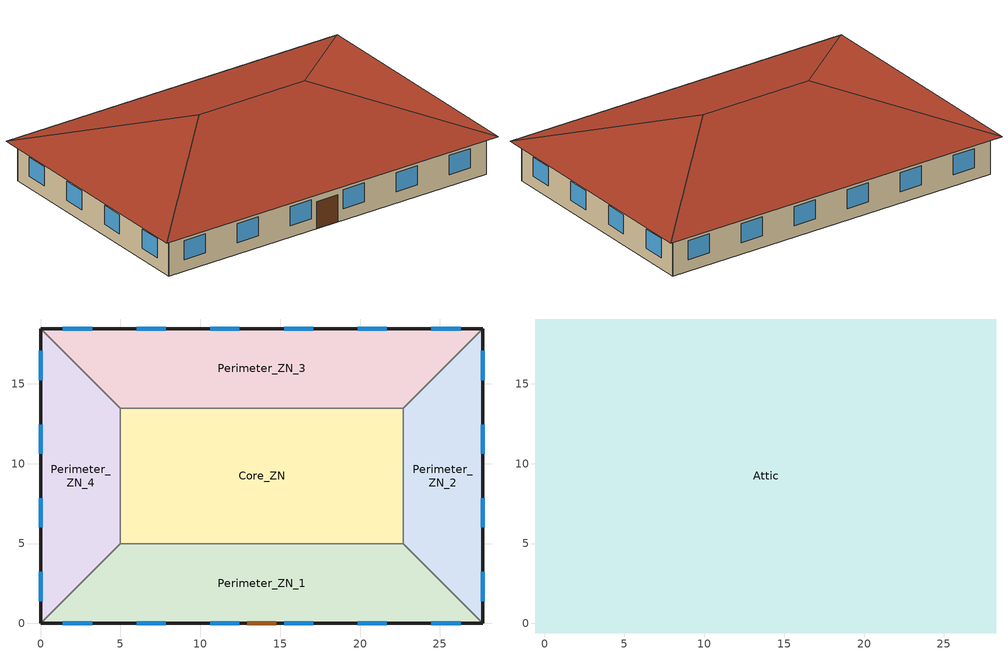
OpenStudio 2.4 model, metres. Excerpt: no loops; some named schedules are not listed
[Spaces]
Perimeter_ZN_1
 floor ground: 22.69,5 27.69,0 0,0 5,5 z0
 wall outside: 0,0 27.69,0 z0:3.05
 wall to Perimeter_ZN_4: 5,5 0,0 z0:3.05
 wall to Core_ZN: 22.69,5 5,5 z0:3.05
 wall to Perimeter_ZN_2: 27.69,0 22.69,5 z0:3.05
 window: 1.39,0 3.22,0 / 19.85,0 21.68,0 / 15.24,0 17.07,0 / 6.01,0 7.84,0 / 10.62,0 12.45,0 / 24.47,0 26.3,0 z0.9:2.42
 door: 12.93,0 14.76,0 z0:2.13
Perimeter_ZN_2
 floor ground: 27.69,18.46 27.69,0 22.69,5 22.69,13.46 z0
 wall outside: 27.69,0 27.69,18.46 z0:3.05
 wall to Perimeter_ZN_3: 27.69,18.46 22.69,13.46 z0:3.05
 wall to Core_ZN: 22.69,13.46 22.69,5 z0:3.05
 window: 27.69,1.39 27.69,3.22 / 27.69,10.62 27.69,12.45 / 27.69,15.24 27.69,17.07 / 27.69,6.01 27.69,7.84 z0.9:2.42
Perimeter_ZN_3
 floor ground: 27.69,18.46 22.69,13.46 5,13.46 0,18.46 z0
 wall outside: 27.69,18.46 0,18.46 z0:3.05
 wall to Core_ZN: 5,13.46 22.69,13.46 z0:3.05
 wall to Perimeter_ZN_4: 0,18.46 5,13.46 z0:3.05
 window: 21.68,18.46 19.85,18.46 / 7.84,18.46 6.01,18.46 / 17.07,18.46 15.24,18.46 / 12.45,18.46 10.62,18.46 / 26.3,18.46 24.47,18.46 / 3.22,18.46 1.39,18.46 z0.9:2.42
Perimeter_ZN_4
 floor ground: 0,18.46 5,13.46 5,5 0,0 z0
 wall outside: 0,18.46 0,0 z0:3.05
 wall to Core_ZN: 5,5 5,13.46 z0:3.05
 window: 0,3.22 0,1.39 / 0,12.45 0,10.62 / 0,7.84 0,6.01 / 0,17.07 0,15.24 z0.9:2.42
Core_ZN
 floor ground: 22.69,13.46 22.69,5 5,5 5,13.46 z0
Attic
 floor outside: 28.29,19.06 27.69,18.46 0,18.46 -0.6,19.06 z3.05; -0.6,19.06 0,18.46 0,0 -0.6,-0.6 z3.05; 28.29,19.06 28.29,-0.6 27.69,0 27.69,18.46 z3.05; 27.69,0 28.29,-0.6 -0.6,-0.6 0,0 z3.05
 floor to Perimeter_ZN_4: 0,18.46 5,13.46 5,5 0,0 z3.05
 floor to Perimeter_ZN_1: 22.69,5 27.69,0 0,0 5,5 z3.05
 floor to Perimeter_ZN_2: 27.69,18.46 27.69,0 22.69,5 22.69,13.46 z3.05
 floor to Core_ZN: 22.69,13.46 22.69,5 5,5 5,13.46 z3.05
 floor to Perimeter_ZN_3: 27.69,18.46 22.69,13.46 5,13.46 0,18.46 z3.05
 roof outside: 18.46,9.23,6.33 28.29,-0.6,3.05 28.29,19.06,3.05; 18.46,9.23,6.33 28.29,19.06,3.05 -0.6,19.06,3.05 9.23,9.23,6.33; 9.23,9.23,6.33 -0.6,-0.6,3.05 28.29,-0.6,3.05 18.46,9.23,6.33; 9.23,9.23,6.33 -0.6,19.06,3.05 -0.6,-0.6,3.05
[Site]
Chicago Ohare Intl Ap: Latitude {deg}=41.98; Longitude {deg}=-87.92; Time Zone {hr}=-6; Elevation {m}=201; Terrain=City
[Building]
90.1-2004-SmallOffice-ASHRAE 169-2006-5A created: 2018-03-27 16:02:36 -0400: North Axis {deg}=0; Default Construction Set=90.1-2004 - Office - ASHRAE 169-2006-5A; Standards Building Type=SmallOffice
[Site:GroundTemperature:BuildingSurface]
19.27, 19.18, 19.29, 19.59, 19.96, 22.25, 22.94, 23.08, 23.06, 20.85, 20.16, 19.63
[Site:WaterMainsTemperature]
Calculation Method=Correlation; Annual Average Outdoor Air Temperature {C}=9.925; Maximum Difference In Monthly Average Outdoor Air Temperatures {deltaC}=28.7
[SizingPeriod:DesignDay] Barometric Pressure {Pa}=98934; Sky Clearness=0; Rain Indicator=0; Snow Indicator=0; Day of Month=21; Daylight Saving Time Indicator=0; Humidity Indicating Type=Wetbulb; Dry-Bulb Temperature Range Modifier Type=DefaultMultipliers
Name | Maximum Dry-Bulb Temperature {C} | Daily Dry-Bulb Temperature Range {deltaC} | Humidity Indicating Conditions at Maximum Dry-Bulb | Wind Speed {m/s} | Wind Direction {deg} | Month | Day Type | Solar Model Indicator | ASHRAE Taub | ASHRAE Taud
Chicago Ohare Intl Ap Ann Htg 99.6% Condns DB | -20 | 0 | -20 | 4.9 | 270 | 1 | WinterDesignDay | ASHRAEClearSky
Chicago Ohare Intl Ap Ann Clg .4% Condns DB=>MWB | 33.3 | 10.5 | 23.7 | 5.2 | 230 | 7 | SummerDesignDay | ASHRAETau | 0.455 | 2.05
[ClimateZones]
Climate Zone Value 1=5A; Climate Zone Institution Name 2=CEC; Climate Zone Document Name 2=California Climate Zone Descriptions; Climate Zone Document Year 2=1995
[Material:NoMass] Thermal Absorptance=0.9; Solar Absorptance=0.7
Name | Roughness | Thermal Resistance {m2-K/W} | Visible Absorptance
CP02 CARPET PAD | VeryRough | 0.21648 | 0.8
Typical Insulation R-8.93 | Smooth | 1.57183 | 0.7
Typical Carpet Pad | Smooth | 0.21648 | 0.8
Typical Insulation R-5.74 | Smooth | 1.01115 | 0.7
Typical Insulation R-14.76 | Smooth | 2.59864 | 0.7
Typical Insulation R-0.58 | Smooth | 0.101875 | 0.7
Typical Insulation | Smooth | 0.0282222 | 0.7
[Material]
Name | Roughness | Thickness {m} | Conductivity {W/m-K} | Density {kg/m3} | Specific Heat {J/kg-K} | Thermal Absorptance | Solar Absorptance | Visible Absorptance
100mm Normalweight concrete floor | MediumSmooth | 0.1016 | 2.31 | 2322 | 832
G01 13mm gypsum board | Smooth | 0.0127 | 0.16 | 800 | 1090 | 0.9 | 0.7 | 0.5
4 in. Normalweight Concrete Floor | MediumRough | 0.1016 | 2.31 | 2322 | 832 | 0.9 | 0.7 | 0.7
1IN Stucco | Smooth | 0.0253 | 0.6918 | 1858 | 837 | 0.9 | 0.7 | 0.92
8IN CONCRETE HW RefBldg | Rough | 0.2032 | 1.311 | 2240 | 836.8 | 0.9 | 0.7 | 0.7
1/2IN Gypsum | Smooth | 0.0127 | 0.16 | 784.9 | 830 | 0.9 | 0.4 | 0.4
Roof Membrane | VeryRough | 0.0095 | 0.16 | 1121.29 | 1460 | 0.9 | 0.77 | 0.7
Metal Roof Surface; F08 Metal surface | Smooth | 0.0008 | 45.28 | 7824 | 500 | 0.9 | 0.7 | 0.7
6 in. Normalweight Concrete Floor | MediumRough | 0.1524 | 2.31 | 2322 | 832 | 0.9 | 0.7 | 0.7
8 in. Concrete Block Basement Wall | MediumRough | 0.2032 | 1.326 | 1842 | 912 | 0.9 | 0.7 | 0.7
G05 25mm wood | MediumSmooth | 0.0254 | 0.15 | 608 | 1630 | 0.9 | 0.5 | 0.5
Std Wood 6inch | MediumSmooth | 0.15 | 0.12 | 540 | 1210 | 0.9 | 0.7 | 0.7
[Construction]
Typical Insulated Exterior Mass Floor R-11.49: Typical Insulation R-8.93, 4 in. Normalweight Concrete Floor, Typical Carpet Pad
Typical Insulated Exterior Mass Wall R-8.13: 1IN Stucco, 8IN CONCRETE HW RefBldg, Typical Insulation R-5.74, 1/2IN Gypsum
Typical IEAD Roof R-15.87: Roof Membrane, Typical Insulation R-14.76, Metal Roof Surface
Typical Interior Floor: 100mm Normalweight concrete floor, CP02 CARPET PAD
Typical Interior Wall: G01 13mm gypsum board, G01 13mm gypsum board
Typical Interior Ceiling: CP02 CARPET PAD, 100mm Normalweight concrete floor
Typical Insulated Carpeted 6in Slab Floor: 6 in. Normalweight Concrete Floor, Typical Carpet Pad
Typical Insulated Basement Mass Wall: 8 in. Concrete Block Basement Wall
U 0.57 SHGC 0.49 Dbl Blue 6mm/6mm Air: BLUE 6MM, AIR 6MM, CLEAR 6MM
Typical Insulated Metal Door R-1.43: F08 Metal surface, Typical Insulation R-0.58
Typical Overhead Door: Typical Insulation
U 1.17 SHGC 0.49 Simple Glazing Skylight: U 1.17 SHGC 0.49 Simple Glazing
Typical Interior Window: Clear 3mm
Typical Interior Door; Typical Interior Partition: G05 25mm wood
InteriorFurnishings: Std Wood 6inch
[DefaultConstructionSet]
90.1-2004 - Office - ASHRAE 169-2006-5A: Default Exterior Surface Constructions=Default Surface Constructions 1; Default Interior Surface Constructions=Default Surface Constructions 2; Default Ground Contact Surface Constructions=Default Surface Constructions 3; Default Exterior SubSurface Constructions=Default Sub Surface Constructions 1; Default Interior SubSurface Constructions=Default Sub Surface Constructions 2; Interior Partition Construction=Typical Interior Partition
[DefaultSurfaceConstructions]
Name | Floor Construction | Wall Construction | Roof Ceiling Construction
Default Surface Constructions 1 | Typical Insulated Exterior Mass Floor R-11.49 | Typical Insulated Exterior Mass Wall R-8.13 | Typical IEAD Roof R-15.87
Default Surface Constructions 2 | Typical Interior Floor | Typical Interior Wall | Typical Interior Ceiling
Default Surface Constructions 3 | Typical Insulated Carpeted 6in Slab Floor | Typical Insulated Basement Mass Wall
[DefaultSubSurfaceConstructions]
Name | Fixed Window Construction | Operable Window Construction | Door Construction | Overhead Door Construction | Skylight Construction | Tubular Daylight Dome Construction | Tubular Daylight Diffuser Construction
Default Sub Surface Constructions 1 | U 0.57 SHGC 0.49 Dbl Blue 6mm/6mm Air | U 0.57 SHGC 0.49 Dbl Blue 6mm/6mm Air | Typical Insulated Metal Door R-1.43 | Typical Overhead Door | U 1.17 SHGC 0.49 Simple Glazing Skylight | Typical Interior Window | Typical Interior Window
Default Sub Surface Constructions 2 | Typical Interior Window | Typical Interior Window | Typical Interior Door
[WindowMaterial:Glazing] Optical Data Type=SpectralAverage; Infrared Transmittance at Normal Incidence=0; Front Side Infrared Hemispherical Emissivity=0.84; Back Side Infrared Hemispherical Emissivity=0.84; Conductivity {W/m-K}=0.9; Dirt Correction Factor for Solar and Visible Transmittance=1; Solar Diffusing=No
Name | Thickness {m} | Solar Transmittance at Normal Incidence | Front Side Solar Reflectance at Normal Incidence | Back Side Solar Reflectance at Normal Incidence | Visible Transmittance at Normal Incidence | Front Side Visible Reflectance at Normal Incidence | Back Side Visible Reflectance at Normal Incidence
BLUE 6MM | 0.006 | 0.48 | 0.05 | 0.05 | 0.57 | 0.06 | 0.06
CLEAR 6MM | 0.006 | 0.775 | 0.071 | 0.071 | 0.881 | 0.08 | 0.08
Clear 3mm | 0.003 | 0.837 | 0.075 | 0.075 | 0.898 | 0.081 | 0.081
[WindowMaterial:Gas]
AIR 6MM: Gas Type=Air; Thickness {m}=0.0063
[WindowMaterial:SimpleGlazingSystem]
U 1.17 SHGC 0.49 Simple Glazing: U-Factor {W/m2-K}=6.64357; Solar Heat Gain Coefficient=0.49; Visible Transmittance=0.38
[Space]
Name | Space Type | Building Story | Thermal Zone | Part of Total Floor Area
Perimeter_ZN_1 | Office WholeBuilding - Sm Office | Building Story 1 | Perimeter_ZN_1 ZN | Yes
Attic | Office Attic |  | Attic ZN | No
Perimeter_ZN_2 | Office WholeBuilding - Sm Office | Building Story 1 | Perimeter_ZN_2 ZN | Yes
Perimeter_ZN_3 | Office WholeBuilding - Sm Office | Building Story 1 | Perimeter_ZN_3 ZN | Yes
Perimeter_ZN_4 | Office WholeBuilding - Sm Office | Building Story 1 | Perimeter_ZN_4 ZN | Yes
Core_ZN | Office WholeBuilding - Sm Office | Building Story 1 | Core_ZN ZN | Yes
[SpaceType] Standards Building Type=Office
Name | Default Schedule Set | Design Specification Outdoor Air Object | Standards Space Type
Office WholeBuilding - Sm Office | Office WholeBuilding - Sm Office Schedule Set | Office WholeBuilding - Sm Office Ventilation | WholeBuilding - Sm Office
Office Attic | Office Attic Schedule Set | Office Attic Ventilation | Attic
[DesignSpecification:OutdoorAir]
Name | Outdoor Air Flow per Person {m3/s-person} | Outdoor Air Flow per Floor Area {m3/s-m2} | Outdoor Air Flow Air Changes per Hour {1/hr} | Outdoor Air Method
Office Attic Ventilation | 0 | 0 | 0
Office WholeBuilding - Sm Office Ventilation |  | 0.000508 |  | Sum
[DefaultScheduleSet]
Name | Infiltration Schedule | Number of People Schedule | People Activity Level Schedule | Lighting Schedule | Electric Equipment Schedule
Office Attic Schedule Set | OfficeLarge INFIL_SCH_PNNL
Office WholeBuilding - Sm Office Schedule Set | OfficeSmall INFIL_QUARTER_ON_SCH | OfficeSmall BLDG_OCC_SCH | OfficeSmall ACTIVITY_SCH | OfficeSmall BLDG_LIGHT_SCH | OfficeSmall BLDG_EQUIP_SCH
[ThermostatSetpoint:DualSetpoint]
Name | Heating Setpoint Temperature Schedule | Cooling Setpoint Temperature Schedule
Office WholeBuilding - Sm Office Thermostat 1; Office WholeBuilding - Sm Office Thermostat 2; Office WholeBuilding - Sm Office Thermostat 3; Office WholeBuilding - Sm Office Thermostat 4; Office WholeBuilding - Sm Office Thermostat 5 | OfficeSmall HTGSETP_SCH_NO_OPTIMUM | OfficeSmall CLGSETP_SCH_NO_OPTIMUM
Office Attic Thermostat 1
[People:Definition]
Office WholeBuilding - Sm Office People Definition: Number of People Calculation Method=People/Area; People per Space Floor Area {person/m2}=0.0602779; Fraction Radiant=0.3
[People]
Office WholeBuilding - Sm Office People: People Definition=Office WholeBuilding - Sm Office People Definition; Space or SpaceType=Office WholeBuilding - Sm Office; Work Efficiency Schedule=Work Efficiency Schedule; Clothing Insulation Schedule=Clothing Schedule; Air Velocity Schedule=Air Velocity Schedule; Multiplier=1
[Lights:Definition]
Office WholeBuilding - Sm Office Lights Definition: Design Level Calculation Method=Watts/Area; Watts per Space Floor Area {W/m2}=10.7639; Fraction Radiant=0.7; Fraction Visible=0.2
[Lights]
Office WholeBuilding - Sm Office Lights: Lights Definition=Office WholeBuilding - Sm Office Lights Definition; Space or SpaceType=Office WholeBuilding - Sm Office; Fraction Replaceable=1
[ElectricEquipment:Definition]
Office WholeBuilding - Sm Office Elec Equip Definition: Design Level Calculation Method=Watts/Area; Watts per Space Floor Area {W/m2}=6.78126; Fraction Radiant=0.5
[ElectricEquipment]
Office WholeBuilding - Sm Office Elec Equip: Electric Equipment Definition=Office WholeBuilding - Sm Office Elec Equip Definition; Space or SpaceType=Office WholeBuilding - Sm Office
[SpaceInfiltration:DesignFlowRate] Schedule=OfficeSmall INFIL_QUARTER_ON_SCH; Design Flow Rate Calculation Method=Flow/ExteriorArea; Flow per Exterior Surface Area {m3/s-m2}=0.00102523; Constant Term Coefficient=0; Temperature Term Coefficient=0; Velocity Term Coefficient=0.224; Velocity Squared Term Coefficient=0
Name | Space or SpaceType
Perimeter_ZN_1 Infiltration | Perimeter_ZN_1
Perimeter_ZN_2 Infiltration | Perimeter_ZN_2
Perimeter_ZN_3 Infiltration | Perimeter_ZN_3
Perimeter_ZN_4 Infiltration | Perimeter_ZN_4
[InternalMass:Definition]
Internal Mass Definition 1: Construction=InteriorFurnishings; Design Level Calculation Method=SurfaceArea/Area; Surface Area per Space Floor Area=2
[InternalMass] Internal Mass Definition=Internal Mass Definition 1; Multiplier=1
Name | Space or SpaceType
Perimeter_ZN_1 Mass | Perimeter_ZN_1
Perimeter_ZN_2 Mass | Perimeter_ZN_2
Perimeter_ZN_3 Mass | Perimeter_ZN_3
Perimeter_ZN_4 Mass | Perimeter_ZN_4
Core_ZN Mass | Core_ZN
[ThermalZone] Use Ideal Air Loads=No
Name | Thermostat
Perimeter_ZN_1 ZN | Office WholeBuilding - Sm Office Thermostat 1
Attic ZN | Office Attic Thermostat 1
Perimeter_ZN_2 ZN | Office WholeBuilding - Sm Office Thermostat 2
Perimeter_ZN_3 ZN | Office WholeBuilding - Sm Office Thermostat 3
Perimeter_ZN_4 ZN | Office WholeBuilding - Sm Office Thermostat 4
Core_ZN ZN | Office WholeBuilding - Sm Office Thermostat 5
[Sizing:Zone] Zone Cooling Design Supply Air Temperature Input Method=SupplyAirTemperature; Zone Cooling Design Supply Air Temperature Difference {deltaC}=11.11; Zone Heating Design Supply Air Temperature Input Method=SupplyAirTemperature; Zone Heating Design Supply Air Temperature {C}=40; Zone Heating Design Supply Air Temperature Difference {deltaC}=11.11; Zone Cooling Design Supply Air Humidity Ratio {kg-H2O/kg-air}=0.0085; Zone Heating Design Supply Air Humidity Ratio {kg-H2O/kg-air}=0.008; Cooling Design Air Flow Method=DesignDay; Heating Design Air Flow Method=DesignDay; Account for Dedicated Outdoor Air System=No; Dedicated Outdoor Air System Control Strategy=NeutralSupplyAir; Dedicated Outdoor Air Low Setpoint Temperature for Design {C}=autosize; Dedicated Outdoor Air High Setpoint Temperature for Design {C}=autosize
Name | Zone Cooling Design Supply Air Temperature {C}
Perimeter_ZN_1 ZN; Perimeter_ZN_2 ZN; Perimeter_ZN_3 ZN; Perimeter_ZN_4 ZN; Core_ZN ZN | 12.8
Attic ZN | 14
[Zone equipment]
Perimeter_ZN_1 ZN: PTHP 2, Perimeter_ZN_1 ZN1AIR
Perimeter_ZN_2 ZN: PTHP 3, Perimeter_ZN_2 ZN1AIR
Perimeter_ZN_3 ZN: PTHP 4, Perimeter_ZN_3 ZN1AIR
Perimeter_ZN_4 ZN: PTHP 5, Perimeter_ZN_4 ZN1AIR
Core_ZN ZN: PTHP 1, Core_ZN ZN1AIR
[AvailabilityManager:NightCycle] Control Type=CycleOnAny; Thermostat Tolerance {deltaC}=1; Cycling Run Time {s}=3600
Availability Manager Night Cycle 1; Availability Manager Night Cycle 2; Availability Manager Night Cycle 3; Availability Manager Night Cycle 4; Availability Manager Night Cycle 5
[Exterior:Lights:Definition]
NonDimming Exterior Lights Def: Design Level {W}=1634
[Exterior:Lights]
NonDimming Exterior Lights Def: Exterior Lights Definition=NonDimming Exterior Lights Def; Schedule=OfficeSmall Exterior_Lgt_ALWAYS_ON; Control Option=AstronomicalClock
[BuildingStory]
Building Story 1: Nominal Z Coordinate {m}=0
[ZoneHVAC:PackagedTerminalHeatPump] Availability Schedule=Always On Discrete hvac_library; Supply Air Flow Rate During Cooling Operation {m3/s}=Autosize; Supply Air Flow Rate During Heating Operation {m3/s}=Autosize; Supply Air Flow Rate When No Cooling or Heating is Needed {m3/s}=Autosize; Outdoor Air Flow Rate During Cooling Operation {m3/s}=Autosize; Outdoor Air Flow Rate During Heating Operation {m3/s}=Autosize; Outdoor Air Flow Rate When No Cooling or Heating is Needed {m3/s}=Autosize; Maximum Supply Air Temperature from Supplemental Heater {C}=Autosize
Name | Supply Air Fan | Heating Coil | Cooling Coil | Supplemental Heating Coil
PTHP 1 | PTHP CV Fan 1 | PTHP 1 Spd DX Htg Coil 1 | PTHP 1 Spd DX Clg Coil 1 | PTHP Elec Htg Backup Coil 1
PTHP 2 | PTHP CV Fan 2 | PTHP 1 Spd DX Htg Coil 2 | PTHP 1 Spd DX Clg Coil 2 | PTHP Elec Htg Backup Coil 2
PTHP 3 | PTHP CV Fan 3 | PTHP 1 Spd DX Htg Coil 3 | PTHP 1 Spd DX Clg Coil 3 | PTHP Elec Htg Backup Coil 3
PTHP 4 | PTHP CV Fan 4 | PTHP 1 Spd DX Htg Coil 4 | PTHP 1 Spd DX Clg Coil 4 | PTHP Elec Htg Backup Coil 4
PTHP 5 | PTHP CV Fan 5 | PTHP 1 Spd DX Htg Coil 5 | PTHP 1 Spd DX Clg Coil 5 | PTHP Elec Htg Backup Coil 5
[Fan:ConstantVolume] Availability Schedule=Always On Discrete hvac_library; Maximum Flow Rate {m3/s}=AutoSize
PTHP CV Fan 1; PTHP CV Fan 2; PTHP CV Fan 3; PTHP CV Fan 4; PTHP CV Fan 5
[Coil:Heating:DX:SingleSpeed] Availability Schedule=Always On Discrete hvac_library; Rated Total Heating Capacity {W}=Autosize; Rated COP {W/W}=5; Rated Air Flow Rate {m3/s}=Autosize; Rated Supply Fan Power Per Volume Flow Rate {W/(m3/s)}=773.3; Total Heating Capacity Function of Temperature Curve=OS:Curve:Biquadratic 11; Total Heating Capacity Function of Flow Fraction Curve=OS:Curve:Quadratic 14; Energy Input Ratio Function of Temperature Curve=OS:Curve:Biquadratic 12; Energy Input Ratio Function of Flow Fraction Curve=OS:Curve:Quadratic 15; Part Load Fraction Correlation Curve=OS:Curve:Quadratic 16; Defrost Strategy=Resistive; Defrost Control=Timed; Defrost Time Period Fraction=0.166667; Resistive Defrost Heater Capacity {W}=2000
PTHP 1 Spd DX Htg Coil 1; PTHP 1 Spd DX Htg Coil 2; PTHP 1 Spd DX Htg Coil 3; PTHP 1 Spd DX Htg Coil 4; PTHP 1 Spd DX Htg Coil 5
[Coil:Cooling:DX:SingleSpeed] Availability Schedule=Always On Discrete hvac_library; Rated Total Cooling Capacity {W}=Autosize; Rated Sensible Heat Ratio=Autosize; Rated COP {W/W}=3; Rated Air Flow Rate {m3/s}=Autosize; Rated Evaporator Fan Power Per Volume Flow Rate {W/(m3/s)}=773.3; Total Cooling Capacity Function of Temperature Curve=OS:Curve:Biquadratic 9; Total Cooling Capacity Function of Flow Fraction Curve=OS:Curve:Quadratic 11; Energy Input Ratio Function of Temperature Curve=OS:Curve:Biquadratic 10; Energy Input Ratio Function of Flow Fraction Curve=OS:Curve:Quadratic 12; Part Load Fraction Correlation Curve=OS:Curve:Quadratic 13; Condenser Type=AirCooled; Evaporative Condenser Effectiveness=0; Evaporative Condenser Air Flow Rate {m3/s}=Autosize; Evaporative Condenser Pump Rated Power Consumption {W}=Autosize; Crankcase Heater Capacity {W}=0; Maximum Outdoor Dry-Bulb Temperature for Crankcase Heater Operation {C}=0; Basin Heater Capacity {W/K}=0; Basin Heater Setpoint Temperature {C}=10
PTHP 1 Spd DX Clg Coil 1; PTHP 1 Spd DX Clg Coil 2; PTHP 1 Spd DX Clg Coil 3; PTHP 1 Spd DX Clg Coil 4; PTHP 1 Spd DX Clg Coil 5
[Coil:Heating:Electric] Availability Schedule=Always On Discrete hvac_library
PTHP Elec Htg Backup Coil 1; PTHP Elec Htg Backup Coil 2; PTHP Elec Htg Backup Coil 3; PTHP Elec Htg Backup Coil 4; PTHP Elec Htg Backup Coil 5
[EnergyManagementSystem:Sensor] Output Variable or Output Meter=Zone Predicted Sensible Load to Setpoint Heat Transfer Rate
Name | Output Variable or Output Meter Index Key
Sensible_Load_Zone_1 | Perimeter_ZN_1 ZN
Sensible_Load_Zone_2 | Perimeter_ZN_2 ZN
Sensible_Load_Zone_3 | Perimeter_ZN_3 ZN
Sensible_Load_Zone_4 | Perimeter_ZN_4 ZN
Sensible_Load_Zone_5 | Core_ZN ZN
[Schedule:Ruleset]
Name | Default Day Schedule | Summer Design Day Schedule | Winter Design Day Schedule
OfficeLarge INFIL_SCH_PNNL | OfficeLarge INFIL_SCH_PNNL Default | OfficeLarge INFIL_SCH_PNNL Summer Design Day | OfficeLarge INFIL_SCH_PNNL Winter Design Day
Clothing Schedule | Clothing Schedule Default Winter Clothes
Air Velocity Schedule | Air Velocity Schedule Default
Work Efficiency Schedule | Work Efficiency Schedule Default
OfficeSmall BLDG_OCC_SCH | OfficeSmall BLDG_OCC_SCH Default | OfficeSmall BLDG_OCC_SCH Summer Design Day | OfficeSmall BLDG_OCC_SCH Winter Design Day
OfficeSmall ACTIVITY_SCH | OfficeSmall ACTIVITY_SCH Default | OfficeSmall ACTIVITY_SCH Summer Design Day | OfficeSmall ACTIVITY_SCH Winter Design Day
OfficeSmall BLDG_LIGHT_SCH | OfficeSmall BLDG_LIGHT_SCH Default | OfficeSmall BLDG_LIGHT_SCH Summer Design Day | OfficeSmall BLDG_LIGHT_SCH Winter Design Day
OfficeSmall BLDG_EQUIP_SCH | OfficeSmall BLDG_EQUIP_SCH Default | OfficeSmall BLDG_EQUIP_SCH Summer Design Day | OfficeSmall BLDG_EQUIP_SCH Winter Design Day
OfficeSmall INFIL_QUARTER_ON_SCH | OfficeSmall INFIL_QUARTER_ON_SCH Default | OfficeSmall INFIL_QUARTER_ON_SCH Summer Design Day | OfficeSmall INFIL_QUARTER_ON_SCH Winter Design Day
OfficeSmall HTGSETP_SCH_NO_OPTIMUM | OfficeSmall HTGSETP_SCH_NO_OPTIMUM Default | OfficeSmall HTGSETP_SCH_NO_OPTIMUM Summer Design Day | OfficeSmall HTGSETP_SCH_NO_OPTIMUM Winter Design Day
OfficeSmall CLGSETP_SCH_NO_OPTIMUM | OfficeSmall CLGSETP_SCH_NO_OPTIMUM Default | OfficeSmall CLGSETP_SCH_NO_OPTIMUM Summer Design Day | OfficeSmall CLGSETP_SCH_NO_OPTIMUM Winter Design Day
OfficeSmall Exterior_Lgt_ALWAYS_ON | OfficeSmall Exterior_Lgt_ALWAYS_ON Default | OfficeSmall Exterior_Lgt_ALWAYS_ON Summer Design Day | OfficeSmall Exterior_Lgt_ALWAYS_ON Winter Design Day
[Schedule:Day]
OfficeSmall INFIL_QUARTER_ON_SCH Default: 24, 0, 1
OfficeSmall INFIL_QUARTER_ON_SCH Summer Design Day: 7, 0, 1, 19, 0, 0.25, 24, 0, 1
OfficeSmall INFIL_QUARTER_ON_SCH Winter Design Day: 7, 0, 1, 18, 0, 0.25, 24, 0, 1
[Schedule:Constant]
Always On Discrete hvac_library: Value=1
[Curve:Quadratic]
Name | Coefficient1 Constant | Coefficient2 x | Coefficient3 x**2 | Minimum Value of x {BasedOnField A2} | Maximum Value of x {BasedOnField A2}
OS:Curve:Quadratic 14 | 0.84 | 0.16 | 0 | 0.5 | 1.5
OS:Curve:Quadratic 15 | 1.3824 | -0.4336 | 0.0512 | 0 | 1
OS:Curve:Quadratic 16 | 0.85 | 0.15 | 0 | 0 | 1
OS:Curve:Quadratic 11 | 0.77136 | 0.34053 | -0.11088 | 0.75918 | 1.13877
OS:Curve:Quadratic 12 | 1.2055 | -0.32953 | 0.12308 | 0.75918 | 1.13877
OS:Curve:Quadratic 13 | 0.771 | 0.229 | 0 | 0 | 1
[Curve:Biquadratic]
Name | Coefficient1 Constant | Coefficient2 x | Coefficient3 x**2 | Coefficient4 y | Coefficient5 y**2 | Coefficient6 x*y | Minimum Value of x {BasedOnField A2} | Maximum Value of x {BasedOnField A2} | Minimum Value of y {BasedOnField A3} | Maximum Value of y {BasedOnField A3}
OS:Curve:Biquadratic 11 | 0.758746 | 0 | 0 | 0.027626 | 0.000148716 | 0 | 0 | 1 | 0 | 1
OS:Curve:Biquadratic 12 | 1.19248 | -0.0300438 | 0.00103745 | 0 | 0 | 0 | -20 | 20 | 0 | 1
OS:Curve:Biquadratic 9 | 0.42415 | 0.04426 | -0.00042 | 0.00333 | -8e-05 | -0.00021 | 17 | 22 | 13 | 46
OS:Curve:Biquadratic 10 | 1.23649 | -0.02431 | 0.00057 | -0.01434 | 0.00063 | -0.00038 | 17 | 22 | 13 | 46
